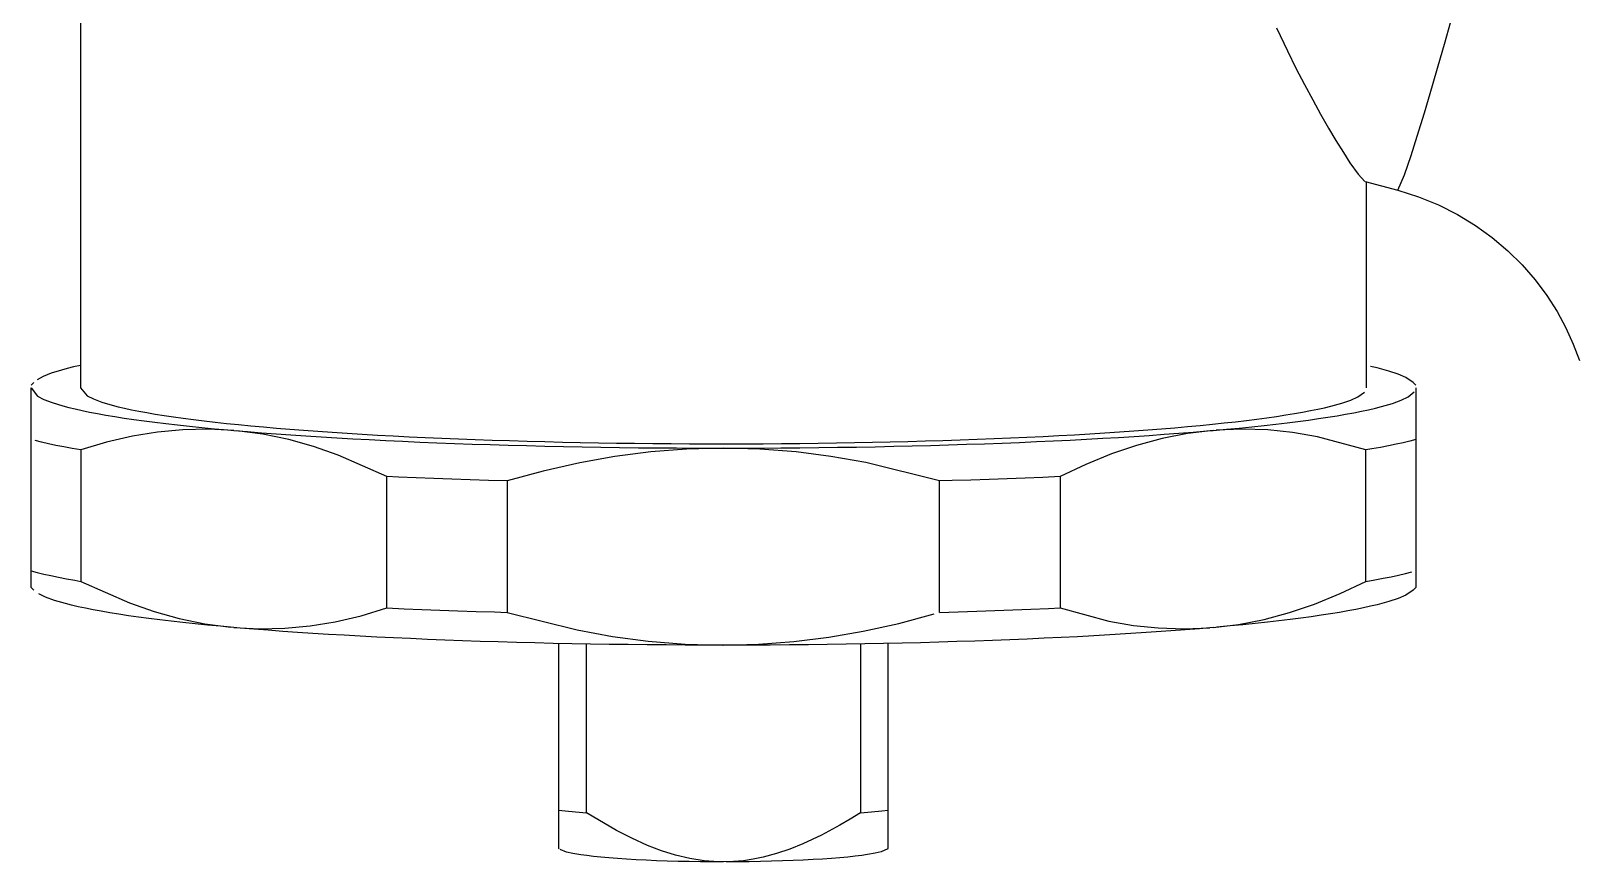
# Model space of a CAD drawing. Header units: millimetres. Extents: x 441156 to 441876, y 4514765 to 4515211.
# Drawn here: x 441489.549 to 441489.6667, y 4515046.7112 to 4515046.7742 of the extents above; entities that cross this region are included whole.
import ezdxf

# ---------------------------------------------------------------- set-up
doc = ezdxf.new("R2010")
doc.units = ezdxf.units.MM
doc.layers.add('Terminale_sfiato', color=7, linetype='Continuous')

msp = doc.modelspace()

# ---------------------------------------------------------------- linework, layer by layer
at = {"layer": 'Terminale_sfiato', "color": 254, "linetype": 'Continuous'}
for p, q in [((441489.55275032, 4515046.83291877), (441489.55275032, 4515046.74718319)), ((441489.65016375, 4515046.76281774), (441489.65263097, 4515046.76215916)), ((441489.65025032, 4515046.74718319), (441489.65025032, 4515046.76279463)), ((441489.54920163, 4515046.74758351), (441489.54900032, 4515046.74738374)), ((441489.54900032, 4515046.74326391), (441489.54900032, 4515046.74718319)), ((441489.65400032, 4515046.74738374), (441489.65379901, 4515046.74758351)), ((441489.65400032, 4515046.74718319), (441489.65400032, 4515046.74326391)), ((441489.54900032, 4515046.73330196), (441489.54900032, 4515046.74326391)), ((441489.55278519, 4515046.74246753), (441489.55278519, 4515046.73250558)), ((441489.65021545, 4515046.73250558), (441489.65021545, 4515046.74246753)), ((441489.65400032, 4515046.74326391), (441489.65400032, 4515046.73330196)), ((441489.57596923, 4515046.73048496), (441489.57596923, 4515046.7404469)), ((441489.58510672, 4515046.74011703), (441489.58510672, 4515046.73015508)), ((441489.61789391, 4515046.73015508), (441489.61789391, 4515046.74011703)), ((441489.6270314, 4515046.7404469), (441489.6270314, 4515046.73048496)), ((441489.54900032, 4515046.73203973), (441489.54900032, 4515046.73330196)), ((441489.65400032, 4515046.73330196), (441489.65400032, 4515046.73203973)), ((441489.54900032, 4515046.73203973), (441489.54920163, 4515046.73183995)), ((441489.65379901, 4515046.73183995), (441489.65400032, 4515046.73203973)), ((441489.58900032, 4515046.72779618), (441489.58900032, 4515046.71514715)), ((441489.59111704, 4515046.71496266), (441489.59111704, 4515046.72775498)), ((441489.6118836, 4515046.72775498), (441489.6118836, 4515046.71496266)), ((441489.61400032, 4515046.71514715), (441489.61400032, 4515046.72779618)), ((441489.58900032, 4515046.71514715), (441489.58900032, 4515046.71226863)), ((441489.61400032, 4515046.71226863), (441489.61400032, 4515046.71514715)), ((441489.58900032, 4515046.71226863), (441489.58904825, 4515046.71222106)), ((441489.61395239, 4515046.71222106), (441489.61400032, 4515046.71226863))]:
    msp.add_line(p, q, dxfattribs=at)
for points in [[(441489.64344166, 4515046.77448113, 0), (441489.64426442, 4515046.7727349, 0), (441489.6449112, 4515046.77142734, 0), (441489.64555046, 4515046.7701847, 0), (441489.64617794, 4515046.76900921, 0), (441489.64677752, 4515046.76792491, 0), (441489.64737741, 4515046.76687769, 0), (441489.64794281, 4515046.76592647, 0), (441489.64850253, 4515046.76502295, 0), (441489.64900336, 4515046.76425391, 0), (441489.6494395, 4515046.76362672, 0), (441489.64962752, 4515046.76337476, 0), (441489.64979268, 4515046.76316766, 0), (441489.64998833, 4515046.76295081, 0), (441489.6501317, 4515046.76283333, 0), (441489.65017339, 4515046.76281516, 0)], [(441489.65263097, 4515046.76215916, 0), (441489.65266079, 4515046.7621717, 0), (441489.6527008, 4515046.76222247, 0), (441489.65275092, 4515046.76231143, 0), (441489.65281112, 4515046.76243845, 0), (441489.65288131, 4515046.76260339, 0), (441489.6529614, 4515046.76280605, 0), (441489.6530513, 4515046.76304617, 0), (441489.65315091, 4515046.76332347, 0), (441489.65326009, 4515046.76363761, 0), (441489.65337871, 4515046.76398821, 0), (441489.65350664, 4515046.76437483, 0), (441489.65364371, 4515046.76479702, 0), (441489.65378976, 4515046.76525424, 0), (441489.65394462, 4515046.76574595, 0), (441489.65410808, 4515046.76627155, 0), (441489.65427995, 4515046.76683039, 0), (441489.65446003, 4515046.7674218, 0), (441489.65464809, 4515046.76804505, 0), (441489.6548439, 4515046.76869939, 0), (441489.65504723, 4515046.76938402, 0), (441489.65525783, 4515046.7700981, 0), (441489.65547544, 4515046.77084077, 0), (441489.6556998, 4515046.77161111, 0), (441489.65593063, 4515046.7724082, 0), (441489.65616765, 4515046.77323106, 0), (441489.65641057, 4515046.77407868, 0), (441489.6566591, 4515046.77495004, 0)], [(441489.65263081, 4515046.76215921, 0), (441489.65420547, 4515046.76166841, 0), (441489.65572171, 4515046.76105506, 0), (441489.65716347, 4515046.76033035, 0), (441489.65852406, 4515046.75950355, 0), (441489.65979754, 4515046.75858424, 0), (441489.66097873, 4515046.75758244, 0), (441489.66206327, 4515046.75650859, 0), (441489.66304758, 4515046.75537367, 0), (441489.66392891, 4515046.75418941, 0), (441489.6647053, 4515046.75296865, 0), (441489.66537563, 4515046.75172608, 0), (441489.66593964, 4515046.75047947, 0), (441489.66639824, 4515046.74925173, 0), (441489.66674643, 4515046.74810249, 0)], [(441489.55275032, 4515046.74888147, 0), (441489.5522311, 4515046.74876356, 0), (441489.55174942, 4515046.74864444, 0), (441489.55130564, 4515046.74852421, 0), (441489.5509001, 4515046.74840296, 0), (441489.55053312, 4515046.74828078, 0), (441489.55020496, 4515046.74815777, 0), (441489.54991589, 4515046.74803401, 0), (441489.54966611, 4515046.7479096, 0), (441489.54945583, 4515046.74778464, 0), (441489.5492852, 4515046.74765922, 0), (441489.54920163, 4515046.74758351, 0)], [(441489.65379901, 4515046.74758351, 0), (441489.65365232, 4515046.74770916, 0), (441489.65346589, 4515046.74783441, 0), (441489.65323988, 4515046.74795916, 0), (441489.65297445, 4515046.74808332, 0), (441489.6526698, 4515046.7482068, 0), (441489.65232616, 4515046.74832949, 0), (441489.65194381, 4515046.74845131, 0), (441489.65152302, 4515046.74857217, 0), (441489.65106412, 4515046.74869197, 0), (441489.65056746, 4515046.74881062, 0), (441489.65025032, 4515046.74888147, 0)], [(441489.54920163, 4515046.74758351, 0), (441489.54909478, 4515046.74745756, 0), (441489.54902786, 4515046.7473314, 0), (441489.54900092, 4515046.74720512, 0), (441489.54900032, 4515046.74718319, 0)], [(441489.54900032, 4515046.74718319, 0), (441489.54902032, 4515046.74705691, 0), (441489.5490803, 4515046.74693072, 0), (441489.54918022, 4515046.74680472, 0), (441489.54932, 4515046.74667901, 0), (441489.54949953, 4515046.74655369, 0), (441489.54971868, 4515046.74642884, 0), (441489.54997729, 4515046.74630457, 0), (441489.55027514, 4515046.74618097, 0), (441489.55061203, 4515046.74605813, 0), (441489.55098768, 4515046.74593615, 0), (441489.55140182, 4515046.74581512, 0), (441489.55185413, 4515046.74569514, 0), (441489.55234426, 4515046.74557628, 0), (441489.55287184, 4515046.74545865, 0), (441489.55343647, 4515046.74534234, 0), (441489.55403772, 4515046.74522742, 0), (441489.55467512, 4515046.745114, 0), (441489.55534821, 4515046.74500215, 0), (441489.55605645, 4515046.74489197, 0), (441489.55679932, 4515046.74478353, 0), (441489.55757624, 4515046.74467691, 0), (441489.55838663, 4515046.74457221, 0), (441489.55922986, 4515046.7444695, 0), (441489.5601053, 4515046.74436885, 0), (441489.56101228, 4515046.74427035, 0), (441489.5619501, 4515046.74417407, 0), (441489.56291805, 4515046.74408008, 0), (441489.5639154, 4515046.74398846, 0), (441489.56437721, 4515046.7439477, 0)], [(441489.55275032, 4515046.74718319, 0), (441489.55277032, 4515046.7470615, 0), (441489.5528303, 4515046.74693991, 0), (441489.55293021, 4515046.74681852, 0), (441489.55306997, 4515046.74669743, 0), (441489.55324947, 4515046.74657673, 0), (441489.55346856, 4515046.74645654, 0), (441489.55372706, 4515046.74633694, 0), (441489.55402475, 4515046.74621803, 0), (441489.55436139, 4515046.74609992, 0), (441489.55473671, 4515046.74598269, 0), (441489.5551504, 4515046.74586645, 0), (441489.55560212, 4515046.7457513, 0), (441489.5560915, 4515046.74563731, 0), (441489.55661813, 4515046.74552459, 0), (441489.55718159, 4515046.74541324, 0), (441489.5577814, 4515046.74530334, 0), (441489.55841709, 4515046.74519497, 0), (441489.55908813, 4515046.74508824, 0), (441489.55979397, 4515046.74498323, 0), (441489.56053402, 4515046.74488003, 0), (441489.56130769, 4515046.74477871, 0), (441489.56211433, 4515046.74467937, 0), (441489.56295329, 4515046.74458208, 0), (441489.56382388, 4515046.74448693, 0), (441489.56472537, 4515046.74439398, 0), (441489.56565704, 4515046.74430333, 0), (441489.56661812, 4515046.74421504, 0), (441489.56760782, 4515046.74412918, 0), (441489.56862533, 4515046.74404583, 0), (441489.56966981, 4515046.74396505, 0), (441489.5707404, 4515046.74388692, 0), (441489.57183623, 4515046.74381149, 0), (441489.5729564, 4515046.74373882, 0), (441489.5741, 4515046.74366898, 0), (441489.57526607, 4515046.74360203, 0), (441489.57645366, 4515046.74353801, 0), (441489.57766181, 4515046.74347698, 0), (441489.57888951, 4515046.743419, 0), (441489.58013577, 4515046.7433641, 0), (441489.58139956, 4515046.74331234, 0), (441489.58267983, 4515046.74326375, 0), (441489.58397555, 4515046.74321838, 0), (441489.58528565, 4515046.74317626, 0), (441489.58660905, 4515046.74313743, 0), (441489.58794467, 4515046.74310191, 0), (441489.58929141, 4515046.74306975, 0), (441489.59064817, 4515046.74304096, 0), (441489.59201383, 4515046.74301557, 0), (441489.59338728, 4515046.7429936, 0), (441489.59476738, 4515046.74297507, 0), (441489.59615301, 4515046.74295999, 0), (441489.59754302, 4515046.74294837, 0), (441489.59893628, 4515046.74294023, 0), (441489.60033165, 4515046.74293557, 0), (441489.60172797, 4515046.7429344, 0), (441489.60312411, 4515046.74293671, 0), (441489.60451891, 4515046.7429425, 0), (441489.60591124, 4515046.74295178, 0), (441489.60729995, 4515046.74296452, 0), (441489.6086839, 4515046.74298073, 0), (441489.61006195, 4515046.74300039, 0), (441489.61143298, 4515046.74302348, 0), (441489.61279587, 4515046.74304998, 0), (441489.61414948, 4515046.74307987, 0), (441489.61549272, 4515046.74311313, 0), (441489.61682447, 4515046.74314972, 0), (441489.61814365, 4515046.74318963, 0), (441489.61944918, 4515046.74323282, 0), (441489.62073998, 4515046.74327924, 0), (441489.622015, 4515046.74332887, 0), (441489.62327318, 4515046.74338166, 0), (441489.6245135, 4515046.74343757, 0), (441489.62573494, 4515046.74349655, 0), (441489.62693649, 4515046.74355856, 0), (441489.62811718, 4515046.74362354, 0), (441489.62927602, 4515046.74369144, 0), (441489.63041208, 4515046.74376221, 0), (441489.63152442, 4515046.74383578, 0), (441489.63261212, 4515046.7439121, 0), (441489.63367429, 4515046.7439911, 0), (441489.63471007, 4515046.74407273, 0), (441489.6357186, 4515046.7441569, 0), (441489.63669906, 4515046.74424356, 0), (441489.63765063, 4515046.74433263, 0), (441489.63857255, 4515046.74442404, 0), (441489.63946405, 4515046.74451771, 0), (441489.6403244, 4515046.74461357, 0), (441489.64115289, 4515046.74471154, 0), (441489.64194885, 4515046.74481153, 0), (441489.64271163, 4515046.74491348, 0), (441489.64344059, 4515046.74501728, 0), (441489.64413515, 4515046.74512286, 0), (441489.64479472, 4515046.74523013, 0), (441489.64541877, 4515046.745339, 0), (441489.64600678, 4515046.74544939, 0), (441489.64655828, 4515046.7455612, 0), (441489.64707281, 4515046.74567434, 0), (441489.64754995, 4515046.74578872, 0), (441489.64798931, 4515046.74590424, 0), (441489.64839053, 4515046.74602081, 0), (441489.64875327, 4515046.74613834, 0), (441489.64907724, 4515046.74625672, 0), (441489.64936218, 4515046.74637586, 0), (441489.64960785, 4515046.74649567, 0), (441489.64981405, 4515046.74661604, 0), (441489.6499806, 4515046.74673687, 0), (441489.65010738, 4515046.74685807, 0), (441489.65019429, 4515046.74697954, 0), (441489.65024123, 4515046.74710117, 0), (441489.65025032, 4515046.74718319, 0)], [(441489.63862342, 4515046.7439477, 0), (441489.63963386, 4515046.74403823, 0), (441489.64061523, 4515046.74413116, 0), (441489.64156681, 4515046.74422641, 0), (441489.64248787, 4515046.74432391, 0), (441489.64337769, 4515046.74442359, 0), (441489.64423561, 4515046.74452538, 0), (441489.64506097, 4515046.74462919, 0), (441489.64585315, 4515046.74473494, 0), (441489.64661153, 4515046.74484256, 0), (441489.64733555, 4515046.74495197, 0), (441489.64802464, 4515046.74506307, 0), (441489.64867829, 4515046.74517579, 0), (441489.649296, 4515046.74529004, 0), (441489.64987729, 4515046.74540573, 0), (441489.65042172, 4515046.74552278, 0), (441489.65092889, 4515046.74564109, 0), (441489.65139839, 4515046.74576057, 0), (441489.65182988, 4515046.74588114, 0), (441489.65222303, 4515046.7460027, 0), (441489.65257753, 4515046.74612516, 0), (441489.65289311, 4515046.74624843, 0), (441489.65316954, 4515046.74637241, 0), (441489.65340661, 4515046.746497, 0), (441489.65360413, 4515046.74662212, 0), (441489.65376196, 4515046.74674767, 0), (441489.65387997, 4515046.74687355, 0), (441489.65395807, 4515046.74699966, 0), (441489.6539962, 4515046.74712591, 0), (441489.65400032, 4515046.74718319, 0)], [(441489.65400032, 4515046.74718319, 0), (441489.65398032, 4515046.74730948, 0), (441489.65392034, 4515046.74743567, 0), (441489.65382042, 4515046.74756167, 0), (441489.65379901, 4515046.74758351, 0)], [(441489.56437721, 4515046.7439477, 0), (441489.56244264, 4515046.7440452, 0), (441489.5605132, 4515046.74400192, 0), (441489.5585812, 4515046.74381925, 0), (441489.55668933, 4515046.74350802, 0), (441489.55472633, 4515046.74305033, 0), (441489.55278519, 4515046.74246753, 0)], [(441489.57596923, 4515046.7404469, 0), (441489.57228652, 4515046.7420845, 0), (441489.57040912, 4515046.74273609, 0), (441489.56853403, 4515046.74325856, 0), (441489.56657607, 4515046.74366425, 0), (441489.5646121, 4515046.74392618, 0), (441489.56437721, 4515046.7439477, 0)], [(441489.56437721, 4515046.7439477, 0), (441489.56541593, 4515046.74385964, 0), (441489.56648213, 4515046.7437741, 0), (441489.56757502, 4515046.74369117, 0), (441489.56869375, 4515046.74361089, 0), (441489.56983748, 4515046.74353334, 0), (441489.57100532, 4515046.74345857, 0), (441489.57219641, 4515046.74338663, 0), (441489.57340982, 4515046.74331759, 0), (441489.57464462, 4515046.74325149, 0), (441489.57589989, 4515046.74318839, 0), (441489.57717467, 4515046.74312833, 0), (441489.57846798, 4515046.74307136, 0), (441489.57977883, 4515046.74301752, 0), (441489.58110623, 4515046.74296686, 0), (441489.58244917, 4515046.74291941, 0), (441489.58380663, 4515046.74287521, 0), (441489.58517757, 4515046.74283429, 0), (441489.58656094, 4515046.74279668, 0), (441489.58795569, 4515046.74276242, 0), (441489.58936076, 4515046.74273152, 0), (441489.59077509, 4515046.74270402, 0), (441489.59219758, 4515046.74267992, 0), (441489.59362716, 4515046.74265926, 0), (441489.59506274, 4515046.74264205, 0), (441489.59650322, 4515046.74262829, 0), (441489.59794751, 4515046.74261801, 0), (441489.59939451, 4515046.7426112, 0), (441489.60084311, 4515046.74260787, 0), (441489.60150032, 4515046.74260752, 0)], [(441489.60150032, 4515046.74260752, 0), (441489.60294928, 4515046.74260926, 0), (441489.60439714, 4515046.74261449, 0), (441489.6058428, 4515046.7426232, 0), (441489.60728514, 4515046.74263538, 0), (441489.60872308, 4515046.74265103, 0), (441489.61015552, 4515046.74267013, 0), (441489.61158136, 4515046.74269267, 0), (441489.61299952, 4515046.74271862, 0), (441489.61440892, 4515046.74274799, 0), (441489.61580849, 4515046.74278073, 0), (441489.61719715, 4515046.74281682, 0), (441489.61857386, 4515046.74285624, 0), (441489.61993756, 4515046.74289896, 0), (441489.62128721, 4515046.74294494, 0), (441489.62262178, 4515046.74299415, 0), (441489.62394027, 4515046.74304655, 0), (441489.62524166, 4515046.74310211, 0), (441489.62652496, 4515046.74316077, 0), (441489.62778919, 4515046.7432225, 0), (441489.6290334, 4515046.74328724, 0), (441489.63025663, 4515046.74335496, 0), (441489.63145795, 4515046.74342559, 0), (441489.63263645, 4515046.74349908, 0), (441489.63379122, 4515046.74357538, 0), (441489.6349214, 4515046.74365443, 0), (441489.63602611, 4515046.74373616, 0), (441489.63710452, 4515046.74382053, 0), (441489.6381558, 4515046.74390745, 0), (441489.63862342, 4515046.7439477, 0)], [(441489.63862342, 4515046.7439477, 0), (441489.63668885, 4515046.74370798, 0), (441489.63475942, 4515046.74332838, 0), (441489.63282741, 4515046.74280894, 0), (441489.63093554, 4515046.74216793, 0), (441489.62897254, 4515046.74136807, 0), (441489.6270314, 4515046.7404469, 0)], [(441489.65021545, 4515046.74246753, 0), (441489.64653273, 4515046.74346319, 0), (441489.64465533, 4515046.74378752, 0), (441489.64278024, 4515046.74398314, 0), (441489.64082228, 4515046.74404753, 0), (441489.63885831, 4515046.74396713, 0), (441489.63862342, 4515046.7439477, 0)], [(441489.55278519, 4515046.74246753, 0), (441489.55211446, 4515046.74258282, 0), (441489.55147964, 4515046.74269965, 0), (441489.55088121, 4515046.74281793, 0), (441489.55031958, 4515046.74293758, 0), (441489.54979518, 4515046.7430585, 0), (441489.54930837, 4515046.74318061, 0), (441489.54900032, 4515046.74326391, 0)], [(441489.60150032, 4515046.74260752, 0), (441489.60142732, 4515046.74260747, 0), (441489.59870316, 4515046.7425332, 0), (441489.59598637, 4515046.74231985, 0), (441489.59326618, 4515046.74196816, 0), (441489.59060215, 4515046.74149256, 0), (441489.58783912, 4515046.74086581, 0), (441489.58510672, 4515046.74011703, 0)], [(441489.61789391, 4515046.74011703, 0), (441489.61747568, 4515046.74023977, 0), (441489.61229228, 4515046.74151397, 0), (441489.60965087, 4515046.741981, 0), (441489.60701379, 4515046.7423199, 0), (441489.60426079, 4515046.74253513, 0), (441489.60150032, 4515046.74260752, 0)], [(441489.65400032, 4515046.74326391, 0), (441489.65353918, 4515046.74314105, 0), (441489.65304019, 4515046.74301931, 0), (441489.65250372, 4515046.74289879, 0), (441489.65193016, 4515046.74277958, 0), (441489.65131992, 4515046.74266176, 0), (441489.65067346, 4515046.74254541, 0), (441489.65021545, 4515046.74246753, 0)], [(441489.58510672, 4515046.74011703, 0), (441489.58369702, 4515046.74015722, 0), (441489.58230027, 4515046.74020071, 0), (441489.58091749, 4515046.74024747, 0), (441489.57954967, 4515046.74029746, 0), (441489.57819781, 4515046.74035064, 0), (441489.5768629, 4515046.74040698, 0), (441489.57596923, 4515046.7404469, 0)], [(441489.6270314, 4515046.7404469, 0), (441489.62570852, 4515046.74038844, 0), (441489.62436803, 4515046.74033312, 0), (441489.62301091, 4515046.74028096, 0), (441489.62163815, 4515046.74023201, 0), (441489.62025074, 4515046.74018631, 0), (441489.6188497, 4515046.74014388, 0), (441489.61789391, 4515046.74011703, 0)], [(441489.54900032, 4515046.73330196, 0), (441489.54946146, 4515046.7331791, 0), (441489.54996045, 4515046.73305736, 0), (441489.55049692, 4515046.73293685, 0), (441489.55107048, 4515046.73281763, 0), (441489.55168071, 4515046.73269981, 0), (441489.55232718, 4515046.73258347, 0), (441489.55278519, 4515046.73250558, 0)], [(441489.65021545, 4515046.73250558, 0), (441489.65088618, 4515046.73262088, 0), (441489.65152099, 4515046.73273771, 0), (441489.65211943, 4515046.73285599, 0), (441489.65268105, 4515046.73297563, 0), (441489.65320546, 4515046.73309655, 0), (441489.65369226, 4515046.73321866, 0), (441489.65400032, 4515046.73330196, 0)], [(441489.56437721, 4515046.72900478, 0), (441489.56336678, 4515046.72909531, 0), (441489.5623854, 4515046.72918824, 0), (441489.56143382, 4515046.72928349, 0), (441489.56051277, 4515046.72938099, 0), (441489.55962294, 4515046.72948067, 0), (441489.55876502, 4515046.72958246, 0), (441489.55793966, 4515046.72968627, 0), (441489.55714749, 4515046.72979202, 0), (441489.5563891, 4515046.72989964, 0), (441489.55566509, 4515046.73000905, 0), (441489.55497599, 4515046.73012015, 0), (441489.55432234, 4515046.73023287, 0), (441489.55370464, 4515046.73034712, 0), (441489.55312335, 4515046.73046281, 0), (441489.55257891, 4515046.73057986, 0), (441489.55207175, 4515046.73069816, 0), (441489.55160224, 4515046.73081765, 0), (441489.55117075, 4515046.73093822, 0), (441489.55077761, 4515046.73105978, 0), (441489.55042311, 4515046.73118224, 0), (441489.55010752, 4515046.73130551, 0), (441489.54983109, 4515046.73142948, 0), (441489.54959402, 4515046.73155408, 0), (441489.5493965, 4515046.7316792, 0), (441489.54923868, 4515046.73180475, 0), (441489.54920163, 4515046.73183995, 0)], [(441489.55278519, 4515046.73250558, 0), (441489.5564679, 4515046.73086798, 0), (441489.5583453, 4515046.73021639, 0), (441489.5602204, 4515046.72969392, 0), (441489.56217836, 4515046.72928823, 0), (441489.56414232, 4515046.7290263, 0), (441489.56437721, 4515046.72900478, 0)], [(441489.63862342, 4515046.72900478, 0), (441489.640558, 4515046.7292445, 0), (441489.64248743, 4515046.7296241, 0), (441489.64441944, 4515046.73014354, 0), (441489.64631131, 4515046.73078455, 0), (441489.6482743, 4515046.73158441, 0), (441489.65021545, 4515046.73250558, 0)], [(441489.65379901, 4515046.73183995, 0), (441489.65365232, 4515046.7317143, 0), (441489.65346589, 4515046.73158906, 0), (441489.65323988, 4515046.7314643, 0), (441489.65297445, 4515046.73134014, 0), (441489.6526698, 4515046.73121667, 0), (441489.65232616, 4515046.73109397, 0), (441489.65194381, 4515046.73097215, 0), (441489.65152302, 4515046.73085129, 0), (441489.65106412, 4515046.7307315, 0), (441489.65056746, 4515046.73061285, 0), (441489.65003342, 4515046.73049544, 0), (441489.6494624, 4515046.73037936, 0), (441489.64885484, 4515046.7302647, 0), (441489.6482112, 4515046.73015155, 0), (441489.64753198, 4515046.73003998, 0), (441489.64681768, 4515046.72993009, 0), (441489.64606886, 4515046.72982196, 0), (441489.64528609, 4515046.72971568, 0), (441489.64446995, 4515046.72961132, 0), (441489.64362108, 4515046.72950896, 0), (441489.64274012, 4515046.72940868, 0), (441489.64182774, 4515046.72931056, 0), (441489.64088463, 4515046.72921467, 0), (441489.63991152, 4515046.72912108, 0), (441489.63890914, 4515046.72902988, 0), (441489.63862342, 4515046.72900478, 0)], [(441489.56437721, 4515046.72900478, 0), (441489.56631179, 4515046.72890728, 0), (441489.56824122, 4515046.72895056, 0), (441489.57017322, 4515046.72913323, 0), (441489.57206509, 4515046.72944446, 0), (441489.57402809, 4515046.72990215, 0), (441489.57596923, 4515046.73048496, 0)], [(441489.57596923, 4515046.73048496, 0), (441489.57729212, 4515046.7304265, 0), (441489.57863261, 4515046.73037117, 0), (441489.57998973, 4515046.73031901, 0), (441489.58136249, 4515046.73027006, 0), (441489.5827499, 4515046.73022436, 0), (441489.58415094, 4515046.73018193, 0), (441489.58510672, 4515046.73015508, 0)], [(441489.58510672, 4515046.73015508, 0), (441489.59039632, 4515046.7288216, 0), (441489.59309378, 4515046.72833084, 0), (441489.59578719, 4515046.72797336, 0), (441489.59860316, 4515046.72774433, 0), (441489.60142732, 4515046.72766465, 0), (441489.60150032, 4515046.72766459, 0)], [(441489.60150032, 4515046.72766459, 0), (441489.60416625, 4515046.72773211, 0), (441489.60682544, 4515046.72793295, 0), (441489.609488, 4515046.72826647, 0), (441489.61209793, 4515046.7287195, 0), (441489.61480123, 4515046.72931704, 0), (441489.61747568, 4515046.73003234, 0), (441489.61789391, 4515046.73015508, 0)], [(441489.61789391, 4515046.73015508, 0), (441489.61930361, 4515046.73019527, 0), (441489.62070036, 4515046.73023876, 0), (441489.62208315, 4515046.73028552, 0), (441489.62345097, 4515046.73033551, 0), (441489.62480282, 4515046.73038869, 0), (441489.62613773, 4515046.73044504, 0), (441489.6270314, 4515046.73048496, 0)], [(441489.6270314, 4515046.73048496, 0), (441489.63071412, 4515046.7294893, 0), (441489.63259152, 4515046.72916496, 0), (441489.63446661, 4515046.72896934, 0), (441489.63642457, 4515046.72890495, 0), (441489.63838853, 4515046.72898536, 0), (441489.63862342, 4515046.72900478, 0)], [(441489.60150032, 4515046.72766459, 0), (441489.60005135, 4515046.72766634, 0), (441489.59860349, 4515046.72767157, 0), (441489.59715784, 4515046.72768028, 0), (441489.59571549, 4515046.72769246, 0), (441489.59427755, 4515046.7277081, 0), (441489.59284512, 4515046.7277272, 0), (441489.59141927, 4515046.72774974, 0), (441489.59000111, 4515046.7277757, 0), (441489.58859171, 4515046.72780507, 0), (441489.58719215, 4515046.72783781, 0), (441489.58580348, 4515046.7278739, 0), (441489.58442678, 4515046.72791332, 0), (441489.58306308, 4515046.72795604, 0), (441489.58171343, 4515046.72800202, 0), (441489.58037885, 4515046.72805123, 0), (441489.57906037, 4515046.72810363, 0), (441489.57775898, 4515046.72815919, 0), (441489.57647568, 4515046.72821785, 0), (441489.57521144, 4515046.72827958, 0), (441489.57396724, 4515046.72834432, 0), (441489.57274401, 4515046.72841204, 0), (441489.57154269, 4515046.72848267, 0), (441489.57036419, 4515046.72855616, 0), (441489.56920941, 4515046.72863246, 0), (441489.56807924, 4515046.72871151, 0), (441489.56697453, 4515046.72879324, 0), (441489.56589612, 4515046.72887761, 0), (441489.56484484, 4515046.72896453, 0), (441489.56437721, 4515046.72900478, 0)], [(441489.63862342, 4515046.72900478, 0), (441489.63758471, 4515046.72891672, 0), (441489.6365185, 4515046.72883118, 0), (441489.63542562, 4515046.72874825, 0), (441489.63430689, 4515046.72866797, 0), (441489.63316316, 4515046.72859042, 0), (441489.63199531, 4515046.72851564, 0), (441489.63080423, 4515046.72844371, 0), (441489.62959082, 4515046.72837467, 0), (441489.62835601, 4515046.72830857, 0), (441489.62710074, 4515046.72824547, 0), (441489.62582597, 4515046.72818541, 0), (441489.62453266, 4515046.72812844, 0), (441489.6232218, 4515046.7280746, 0), (441489.6218944, 4515046.72802394, 0), (441489.62055146, 4515046.72797649, 0), (441489.619194, 4515046.72793229, 0), (441489.61782307, 4515046.72789137, 0), (441489.6164397, 4515046.72785376, 0), (441489.61504494, 4515046.7278195, 0), (441489.61363987, 4515046.7277886, 0), (441489.61222555, 4515046.7277611, 0), (441489.61080306, 4515046.727737, 0), (441489.60937348, 4515046.72771634, 0), (441489.6079379, 4515046.72769913, 0), (441489.60649742, 4515046.72768537, 0), (441489.60505313, 4515046.72767508, 0), (441489.60360613, 4515046.72766828, 0), (441489.60215753, 4515046.72766495, 0), (441489.60150032, 4515046.72766459, 0)], [(441489.58900032, 4515046.71514715, 0), (441489.5893703, 4515046.71510968, 0), (441489.58975507, 4515046.71507335, 0), (441489.59015414, 4515046.71503823, 0), (441489.59056704, 4515046.71500433, 0), (441489.59099326, 4515046.71497171, 0), (441489.59111704, 4515046.71496266, 0)], [(441489.60150032, 4515046.71122693, 0), (441489.60077011, 4515046.71124816, 0), (441489.60003991, 4515046.71131163, 0), (441489.59894766, 4515046.71148408, 0), (441489.59787203, 4515046.7117409, 0), (441489.59679492, 4515046.71207999, 0), (441489.59574084, 4515046.71248518, 0), (441489.59454876, 4515046.71302293, 0), (441489.59338561, 4515046.71362076, 0), (441489.59111704, 4515046.71496266, 0)], [(441489.6118836, 4515046.71496266, 0), (441489.61110787, 4515046.71448013, 0), (441489.61032094, 4515046.71401508, 0), (441489.60894374, 4515046.71326731, 0), (441489.60752664, 4515046.71259853, 0), (441489.60653879, 4515046.71220054, 0), (441489.60552951, 4515046.71185795, 0), (441489.60450151, 4515046.71158082, 0), (441489.60376476, 4515046.71142965, 0), (441489.60302087, 4515046.71131872, 0), (441489.60226197, 4515046.71125009, 0), (441489.60150032, 4515046.71122693, 0)], [(441489.6118836, 4515046.71496266, 0), (441489.61231352, 4515046.71499491, 0), (441489.61273026, 4515046.71502844, 0), (441489.61313332, 4515046.71506322, 0), (441489.61352221, 4515046.71509921, 0), (441489.61389645, 4515046.71513636, 0), (441489.61400032, 4515046.71514715, 0)], [(441489.60150032, 4515046.71122693, 0), (441489.60106407, 4515046.71122759, 0), (441489.60062836, 4515046.71122959, 0), (441489.60019371, 4515046.7112329, 0), (441489.59976065, 4515046.71123753, 0), (441489.59932972, 4515046.71124348, 0), (441489.59890142, 4515046.71125074, 0), (441489.59847629, 4515046.71125929, 0), (441489.59805485, 4515046.71126913, 0), (441489.59763761, 4515046.71128025, 0), (441489.59722507, 4515046.71129263, 0), (441489.59681774, 4515046.71130626, 0), (441489.59641611, 4515046.71132112, 0), (441489.59602068, 4515046.71133719, 0), (441489.59563192, 4515046.71135445, 0), (441489.59525032, 4515046.71137289, 0), (441489.59487633, 4515046.71139248, 0), (441489.59451041, 4515046.71141319, 0), (441489.594153, 4515046.711435, 0), (441489.59380455, 4515046.71145788, 0), (441489.59346547, 4515046.71148181, 0), (441489.59313619, 4515046.71150676, 0), (441489.59281709, 4515046.7115327, 0), (441489.59250857, 4515046.71155959, 0), (441489.59221101, 4515046.7115874, 0), (441489.59192476, 4515046.7116161, 0), (441489.59165018, 4515046.71164565, 0), (441489.59138761, 4515046.71167602, 0), (441489.59113735, 4515046.71170717, 0), (441489.59089972, 4515046.71173906, 0), (441489.590675, 4515046.71177165, 0), (441489.59046347, 4515046.71180491, 0), (441489.59026539, 4515046.7118388, 0), (441489.590081, 4515046.71187326, 0), (441489.58991052, 4515046.71190826, 0), (441489.58975416, 4515046.71194377, 0), (441489.58961211, 4515046.71197972, 0), (441489.58948455, 4515046.71201609, 0), (441489.58937162, 4515046.71205282, 0), (441489.58927347, 4515046.71208987, 0), (441489.58919022, 4515046.7121272, 0), (441489.58912197, 4515046.71216476, 0), (441489.58906879, 4515046.7122025, 0), (441489.58904825, 4515046.71222106, 0)], [(441489.61395239, 4515046.71222106, 0), (441489.61390663, 4515046.71218325, 0), (441489.61384577, 4515046.71214559, 0), (441489.61376986, 4515046.71210814, 0), (441489.613679, 4515046.71207095, 0), (441489.61357331, 4515046.71203406, 0), (441489.6134529, 4515046.71199751, 0), (441489.61331794, 4515046.71196134, 0), (441489.61316858, 4515046.71192562, 0), (441489.613005, 4515046.71189036, 0), (441489.6128274, 4515046.71185563, 0), (441489.612636, 4515046.71182146, 0), (441489.61243104, 4515046.71178789, 0), (441489.61221276, 4515046.71175496, 0), (441489.61198142, 4515046.71172272, 0), (441489.61173732, 4515046.7116912, 0), (441489.61148075, 4515046.71166044, 0), (441489.61121201, 4515046.71163048, 0), (441489.61093145, 4515046.71160136, 0), (441489.61063939, 4515046.71157311, 0), (441489.6103362, 4515046.71154577, 0), (441489.61002224, 4515046.71151936, 0), (441489.6096979, 4515046.71149392, 0), (441489.60936358, 4515046.71146949, 0), (441489.60901967, 4515046.71144609, 0), (441489.6086666, 4515046.71142375, 0), (441489.6083048, 4515046.71140249, 0), (441489.60793471, 4515046.71138235, 0), (441489.60755678, 4515046.71136335, 0), (441489.60717148, 4515046.71134551, 0), (441489.60677926, 4515046.71132885, 0), (441489.60638061, 4515046.71131339, 0), (441489.60597602, 4515046.71129916, 0), (441489.60556597, 4515046.71128617, 0), (441489.60515097, 4515046.71127443, 0), (441489.60473152, 4515046.71126396, 0), (441489.60430814, 4515046.71125477, 0), (441489.60388133, 4515046.71124688, 0), (441489.60345162, 4515046.71124029, 0), (441489.60301954, 4515046.71123501, 0), (441489.6025856, 4515046.71123105, 0), (441489.60215035, 4515046.71122841, 0), (441489.6017143, 4515046.71122709, 0), (441489.60150032, 4515046.71122693, 0)]]:
    msp.add_polyline3d(points, dxfattribs=at)

doc.saveas('drawing.dxf')
